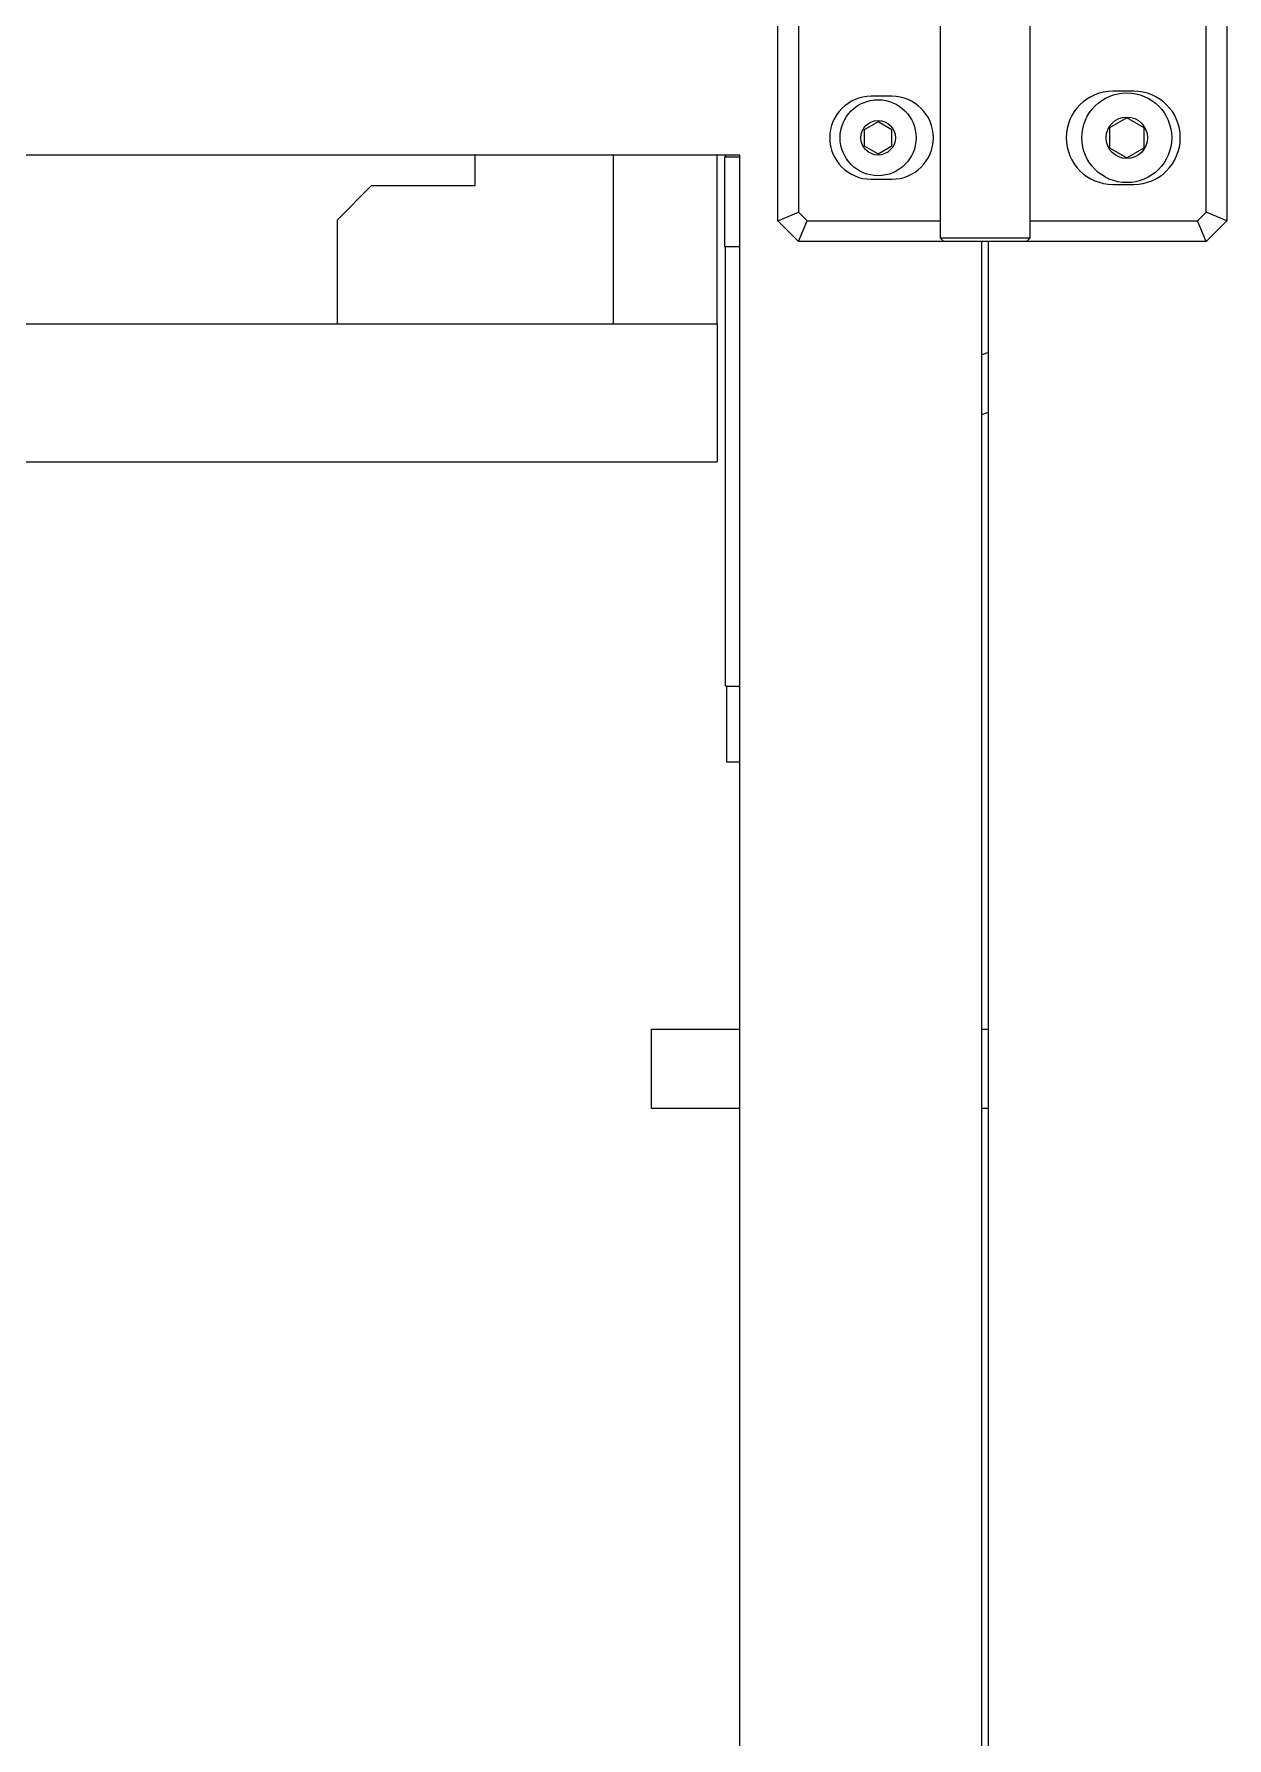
# Model space of a CAD drawing. Header units: millimetres. Extents: x 169 to 14583, y -399 to 10804.
# Drawn here: x 9323.1 to 9495.8, y 2331.4 to 2578 of the extents above; entities that cross this region are included whole.
import ezdxf

# ---------------------------------------------------------------- set-up
doc = ezdxf.new("R2010")
doc.units = ezdxf.units.MM
doc.header["$LTSCALE"] = 35

msp = doc.modelspace()

# ---------------------------------------------------------------- linework, layer by layer
at = {"color": 7, "linetype": 'Continuous', "lineweight": 18}
for p, q in [((9454.279, 2607.469), (9454.279, 2548.469)), ((9467.279, 2548.469), (9467.279, 2607.469)), ((9430.779, 2550.969), (9430.779, 2604.969)), ((9433.779, 2603.726), (9433.779, 2552.212)), ((9492.779, 2552.212), (9492.779, 2603.726)), ((9495.779, 2604.969), (9495.779, 2550.969)), ((9447.279, 2568.969), (9444.279, 2568.969)), ((9482.279, 2569.719), (9479.279, 2569.719)), ((9445.279, 2565.278), (9443.279, 2564.124)), ((9443.279, 2564.124), (9443.279, 2561.814)), ((9447.279, 2564.124), (9445.279, 2565.278)), ((9447.279, 2561.814), (9447.279, 2564.124)), ((9481.279, 2565.856), (9478.779, 2564.412)), ((9478.779, 2564.412), (9478.779, 2561.526)), ((9483.779, 2564.412), (9481.279, 2565.856)), ((9483.779, 2561.526), (9483.779, 2564.412)), ((9443.279, 2561.814), (9445.279, 2560.66)), ((9445.279, 2560.66), (9447.279, 2561.814)), ((9425.279, 2560.469), (8680.279, 2560.469)), ((9386.967, 2556.064), (9386.967, 2560.469)), ((9406.967, 2536.064), (9406.967, 2560.469)), ((9421.967, 2536.064), (9421.967, 2560.469)), ((9423.067, 2560.206), (9425.279, 2560.206)), ((9423.067, 2560.206), (9423.067, 2547.206)), ((9423.167, 2560.469), (9423.167, 2560.206)), ((9423.167, 2560.206), (9425.279, 2560.206)), ((9425.279, 1956.779), (9425.279, 2560.469)), ((9478.779, 2561.526), (9481.279, 2560.082)), ((9481.279, 2560.082), (9483.779, 2561.526)), ((9444.279, 2556.969), (9447.279, 2556.969)), ((9371.967, 2556.064), (9366.967, 2551.064)), ((9371.967, 2556.064), (9386.967, 2556.064)), ((9479.279, 2556.219), (9482.279, 2556.219)), ((9430.779, 2550.969), (9433.779, 2552.212)), ((9433.779, 2552.212), (9435.021, 2550.969)), ((9491.536, 2550.969), (9492.779, 2552.212)), ((9495.779, 2550.969), (9492.779, 2552.212)), ((9366.967, 2551.064), (9366.967, 2536.064)), ((9433.779, 2547.969), (9430.779, 2550.969)), ((9433.779, 2547.969), (9435.021, 2550.969)), ((9435.021, 2550.969), (9454.279, 2550.969)), ((9467.279, 2550.969), (9491.536, 2550.969)), ((9492.779, 2547.969), (9491.536, 2550.969)), ((9495.779, 2550.969), (9492.779, 2547.969)), ((9425.279, 2547.206), (9423.067, 2547.206)), ((9423.167, 2483.606), (9423.167, 2547.206)), ((9454.779, 2547.969), (9433.779, 2547.969)), ((9454.279, 2548.469), (9454.779, 2547.969)), ((9454.279, 2548.469), (9467.279, 2548.469)), ((9466.779, 2547.969), (9454.779, 2547.969)), ((9460.279, 2061.779), (9460.279, 2547.969)), ((9461.279, 2061.779), (9461.279, 2547.969)), ((9466.779, 2547.969), (9467.279, 2548.469)), ((9492.779, 2547.969), (9466.779, 2547.969)), ((9195.967, 2536.064), (9421.967, 2536.064)), ((9406.967, 2536.064), (9421.967, 2536.064)), ((9421.967, 2536.064), (9421.967, 2516.064)), ((9461.279, 2531.908), (9460.279, 2531.566)), ((9460.279, 2522.9), (9461.279, 2523.242)), ((9195.967, 2516.064), (9421.967, 2516.064)), ((9423.367, 2483.606), (9423.167, 2483.606)), ((9423.367, 2472.606), (9423.367, 2483.606)), ((9423.367, 2483.606), (9425.279, 2483.606)), ((9425.279, 2472.606), (9423.367, 2472.606)), ((9412.467, 2434.006), (9425.279, 2434.006)), ((9412.467, 2422.506), (9412.467, 2434.006)), ((9460.279, 2434.006), (9461.279, 2434.006)), ((9425.279, 2422.506), (9412.467, 2422.506)), ((9461.279, 2422.506), (9460.279, 2422.506))]:
    msp.add_line(p, q, dxfattribs=at)
for centre, radius in [((9481.279, 2562.969), 6.5), ((9445.279, 2562.969), 5.5), ((9445.279, 2562.969), 2.5), ((9481.279, 2562.969), 3)]:
    msp.add_circle(centre, radius, dxfattribs=at)
for centre, radius, start, end in [((9444.279, 2562.969), 6, 90, 270), ((9447.279, 2562.969), 6, 270, 90), ((9479.279, 2562.969), 6.75, 90, 270), ((9482.279, 2562.969), 6.75, 270, 90)]:
    msp.add_arc(centre, radius, start, end, dxfattribs=at)

doc.saveas('drawing.dxf')
